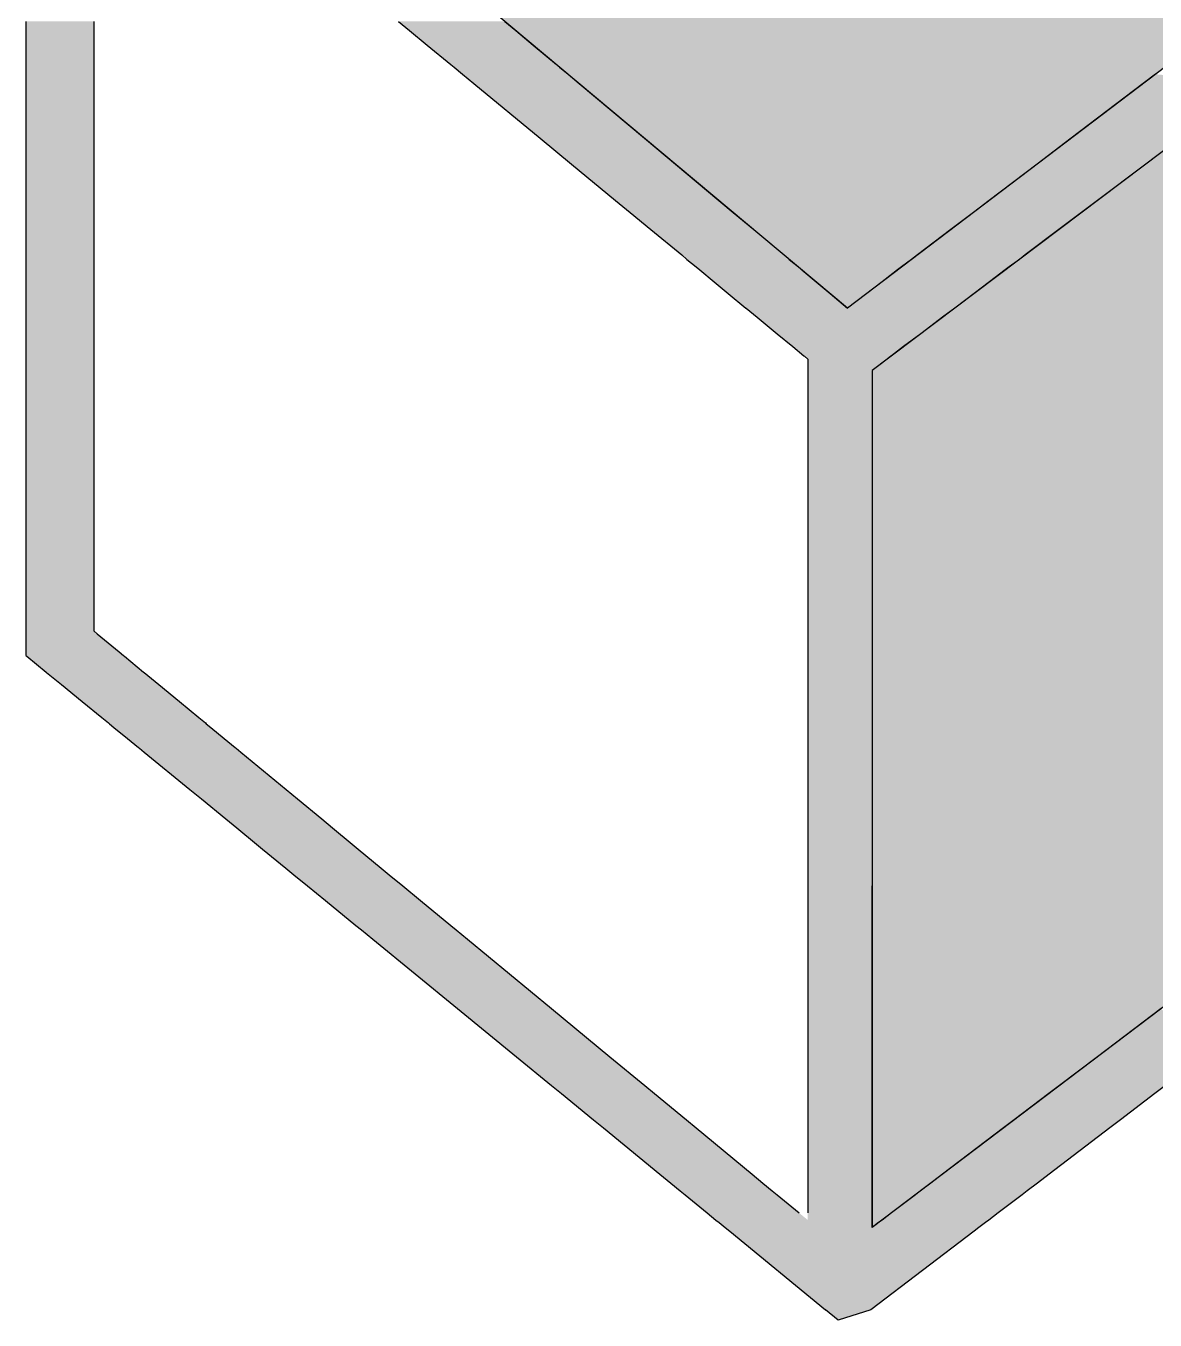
# Model space of a CAD drawing. Extents: x 57 to 405, y 53 to 275.
# Drawn here: x 98.29 to 104.16, y 158.03 to 164.75 of the extents above; entities that cross this region are included whole.
import ezdxf

# ---------------------------------------------------------------- set-up
doc = ezdxf.new("R2010")
doc.units = 0
doc.layers.get('0').update_dxf_attribs({"linetype": 'CONTINUOUS'})
doc.layers.add('印刷部分', color=160, linetype='CONTINUOUS')

# ---------------------------------------------------------------- blocks, each defined once
blk = doc.blocks.new('*U93')
at = {"color": 7, "linetype": 'CONTINUOUS'}
for p, q in [((105.0281, 164.7233), (102.6854, 162.958)), ((105.0281, 162.958), (105.0281, 164.7233)), ((102.6854, 162.958), (102.6854, 160.2815)), ((105.0281, 162.958), (105.0281, 160.2815)), ((105.0281, 160.2815), (102.6854, 158.5066)), ((102.6854, 158.5066), (102.6854, 160.2815))]:
    blk.add_line(p, q, dxfattribs=at)
for points in [[(105.0281, 164.7233), (102.6854, 162.958), (105.0281, 162.958)], [(102.6854, 162.958), (102.6854, 160.2815), (105.0281, 160.2815)]]:
    blk.add_solid(points, dxfattribs=at)
at = {"color": 7, "linetype": 'CONTINUOUS', "extrusion": (0, 0, -1)}
for points in [[(-102.6854, 162.958), (-105.0281, 162.958), (-105.0281, 160.2815)], [(-102.6854, 160.2815), (-105.0281, 160.2815), (-102.6854, 158.5066)]]:
    blk.add_solid(points, dxfattribs=at)
blk = doc.blocks.new('*U94')
at = {"color": 7, "linetype": 'CONTINUOUS'}
for p, q in [((99.5283, 167.0463), (98.7635, 166.4579)), ((101.1031, 166.4579), (99.5283, 167.0463)), ((98.7635, 166.4579), (100.45, 165.0461)), ((101.1031, 166.4579), (104.8813, 165.0461)), ((102.5579, 163.2815), (100.45, 165.0461)), ((104.8813, 165.0461), (102.5579, 163.2815))]:
    blk.add_line(p, q, dxfattribs=at)
for points in [[(99.5283, 167.0463), (98.7635, 166.4579), (101.1031, 166.4579)], [(98.7635, 166.4579), (100.45, 165.0461), (104.8813, 165.0461)]]:
    blk.add_solid(points, dxfattribs=at)
at = {"color": 7, "linetype": 'CONTINUOUS', "extrusion": (0, 0, -1)}
for points in [[(-98.7635, 166.4579), (-101.1031, 166.4579), (-104.8813, 165.0461)], [(-100.45, 165.0461), (-104.8813, 165.0461), (-102.5579, 163.2815)]]:
    blk.add_solid(points, dxfattribs=at)
blk = doc.blocks.new('*U26')
at = {"layer": '印刷部分', "color": 7, "linetype": 'CONTINUOUS'}
for p, q in [((-17.6956, 0.1651), (-17.6956, 0.118)), ((-17.3428, 0.1651), (-17.3428, 0.118)), ((-15.7611, 0.1651), (-15.704, 0.118)), ((-15.2091, 0.1651), (-15.1528, 0.118)), ((-17.6956, 0.118), (-17.6956, 0.0421)), ((-17.3428, 0.118), (-17.3428, 0.0421)), ((-15.704, 0.118), (-15.6121, 0.0421)), ((-15.1528, 0.118), (-15.0622, 0.0421)), ((-17.6956, 0.0421), (-17.6956, -0.0589)), ((-17.3428, 0.0421), (-17.3428, -0.0589)), ((-15.6121, 0.0421), (-15.4897, -0.0589)), ((-15.0622, 0.0421), (-14.9415, -0.0589)), ((-17.6956, -0.0589), (-17.6956, -0.0729)), ((-17.3428, -0.0589), (-17.3428, -0.0729)), ((-15.4897, -0.0589), (-15.4728, -0.0729)), ((-14.9415, -0.0589), (-14.9248, -0.0729)), ((-17.6956, -0.0729), (-17.6956, -0.1096)), ((-17.6956, -0.1096), (-17.6956, -0.1578)), ((-17.3428, -0.0729), (-17.3428, -0.1096)), ((-17.3428, -0.1096), (-17.3428, -0.1578)), ((-15.4728, -0.0729), (-15.4282, -0.1096)), ((-15.4282, -0.1096), (-15.3698, -0.1578)), ((-14.9248, -0.0729), (-14.881, -0.1096)), ((-14.881, -0.1096), (-14.8233, -0.1578)), ((-11.8319, -0.1096), (-11.8954, -0.1578)), ((-17.6956, -0.1578), (-17.6956, -0.4415)), ((-17.3428, -0.1578), (-17.3428, -0.4415)), ((-15.3698, -0.1578), (-15.0261, -0.4415)), ((-14.8233, -0.1578), (-14.4845, -0.4415)), ((-11.8954, -0.1578), (-12.2688, -0.4415)), ((-17.6956, -0.4415), (-17.6956, -0.576)), ((-17.3428, -0.4415), (-17.3428, -0.576)), ((-15.0261, -0.4415), (-14.8631, -0.576)), ((-14.4845, -0.4415), (-14.3238, -0.576)), ((-12.2688, -0.4415), (-12.446, -0.576)), ((-11.7029, -0.4415), (-11.8814, -0.576)), ((-17.6956, -0.576), (-17.6956, -0.7646)), ((-17.3428, -0.576), (-17.3428, -0.7646)), ((-14.8631, -0.576), (-14.6346, -0.7646)), ((-14.3238, -0.576), (-14.0985, -0.7646)), ((-12.446, -0.576), (-12.6943, -0.7646)), ((-11.8814, -0.576), (-12.1317, -0.7646)), ((-17.6956, -0.7646), (-17.6956, -0.7648)), ((-17.6956, -0.7648), (-17.6956, -0.8275)), ((-17.3428, -0.7646), (-17.3428, -0.7648)), ((-17.3428, -0.7648), (-17.3428, -0.8275)), ((-14.6346, -0.7646), (-14.6344, -0.7648)), ((-14.6344, -0.7648), (-14.5585, -0.8275)), ((-14.0985, -0.7646), (-14.0983, -0.7648)), ((-14.0983, -0.7648), (-14.0234, -0.8275)), ((-12.6946, -0.7648), (-12.7771, -0.8275)), ((-12.6943, -0.7646), (-12.6946, -0.7648)), ((-12.132, -0.7648), (-12.2151, -0.8275)), ((-12.1317, -0.7646), (-12.132, -0.7648)), ((-17.6956, -0.8275), (-17.6956, -0.9166)), ((-17.3428, -0.8275), (-17.3428, -0.9166)), ((-14.5585, -0.8275), (-14.4505, -0.9166)), ((-14.0234, -0.8275), (-13.917, -0.9166)), ((-12.7771, -0.8275), (-12.8944, -0.9166)), ((-12.2151, -0.8275), (-12.3334, -0.9166)), ((-17.6956, -0.9166), (-17.6956, -1.0481)), ((-17.3428, -0.9166), (-17.3428, -1.0481)), ((-14.4505, -0.9166), (-14.2912, -1.0481)), ((-13.917, -0.9166), (-13.7599, -1.0481)), ((-12.8944, -0.9166), (-13.0675, -1.0481)), ((-12.3334, -0.9166), (-12.5079, -1.0481)), ((-17.6956, -1.0481), (-17.6956, -1.0708)), ((-17.6956, -1.0708), (-17.6956, -1.1104)), ((-17.3428, -1.0481), (-17.3428, -1.0708)), ((-17.3428, -1.0708), (-17.3428, -1.1104)), ((-14.2912, -1.0481), (-14.2637, -1.0708)), ((-14.2637, -1.0708), (-14.2156, -1.1104)), ((-13.7599, -1.0481), (-13.7328, -1.0708)), ((-13.7328, -1.0708), (-13.6854, -1.1104)), ((-13.0974, -1.0708), (-13.1496, -1.1104)), ((-13.0675, -1.0481), (-13.0974, -1.0708)), ((-12.538, -1.0708), (-12.5906, -1.1104)), ((-12.5079, -1.0481), (-12.538, -1.0708)), ((-17.6956, -1.1104), (-17.6956, -1.126)), ((-17.6956, -1.126), (-17.6956, -1.1873)), ((-17.3428, -1.1104), (-17.3428, -1.126)), ((-17.3428, -1.126), (-17.3428, -1.1873)), ((-14.2156, -1.1104), (-14.1968, -1.126)), ((-14.1968, -1.126), (-14.1225, -1.1873)), ((-13.6854, -1.1104), (-13.6668, -1.126)), ((-13.6668, -1.126), (-13.5936, -1.1873)), ((-13.1701, -1.126), (-13.2508, -1.1873)), ((-13.1496, -1.1104), (-13.1701, -1.126)), ((-12.6113, -1.126), (-12.6926, -1.1873)), ((-12.5906, -1.1104), (-12.6113, -1.126)), ((-17.6956, -1.1873), (-17.6956, -1.248)), ((-17.3428, -1.1873), (-17.3428, -1.248)), ((-14.1225, -1.1873), (-14.049, -1.248)), ((-13.5936, -1.1873), (-13.5211, -1.248)), ((-13.2508, -1.1873), (-13.3307, -1.248)), ((-12.6926, -1.1873), (-12.7731, -1.248)), ((-17.6956, -1.248), (-17.6956, -1.3236)), ((-17.3428, -1.248), (-17.3428, -1.3236)), ((-14.049, -1.248), (-13.9573, -1.3236)), ((-13.5211, -1.248), (-13.4307, -1.3236)), ((-13.3307, -1.248), (-13.4303, -1.3236)), ((-12.7731, -1.248), (-12.8735, -1.3236)), ((-17.6956, -1.3236), (-17.6956, -1.3238)), ((-17.6956, -1.3238), (-17.6956, -1.3714)), ((-17.3428, -1.3236), (-17.3428, -1.3238)), ((-17.3428, -1.3238), (-17.3428, -1.3714)), ((-13.9573, -1.3236), (-13.9571, -1.3238)), ((-13.9571, -1.3238), (-13.8994, -1.3714)), ((-13.4307, -1.3236), (-13.4305, -1.3238)), ((-13.4303, -1.3236), (-13.4305, -1.3238)), ((-12.8738, -1.3238), (-12.937, -1.3714)), ((-12.8735, -1.3236), (-12.8738, -1.3238)), ((-17.6956, -1.3714), (-17.6956, -1.4569)), ((-17.3428, -1.3714), (-17.3428, -1.4569)), ((-13.8994, -1.3714), (-13.7958, -1.4569)), ((-12.937, -1.3714), (-13.0505, -1.4569)), ((-17.6956, -1.4569), (-17.6956, -1.5237)), ((-17.3428, -1.4569), (-17.3428, -1.5237)), ((-13.7958, -1.4569), (-13.7149, -1.5237)), ((-13.0505, -1.4569), (-13.1391, -1.5237)), ((-17.6956, -1.5237), (-17.6956, -1.5714)), ((-17.3428, -1.5237), (-17.3428, -1.5714)), ((-13.7149, -1.5237), (-13.6571, -1.5714)), ((-13.1391, -1.5237), (-13.2024, -1.5714)), ((-17.6956, -1.5714), (-17.6956, -1.5739)), ((-17.6956, -1.5739), (-17.6956, -1.5884)), ((-17.6956, -1.5884), (-17.6956, -1.6473)), ((-17.3428, -1.5714), (-17.3428, -1.5739)), ((-17.3428, -1.5739), (-17.3428, -1.5884)), ((-17.3428, -1.5884), (-17.3428, -1.6473)), ((-13.6571, -1.5714), (-13.6541, -1.5739)), ((-13.6541, -1.5739), (-13.6365, -1.5884)), ((-13.6365, -1.5884), (-13.6365, -1.6473)), ((-13.2249, -1.5884), (-13.3031, -1.6473)), ((-13.2057, -1.5739), (-13.2249, -1.5884)), ((-13.2024, -1.5714), (-13.2057, -1.5739)), ((-17.6956, -1.6473), (-17.6956, -1.7235)), ((-17.3428, -1.6473), (-17.3428, -1.7235)), ((-13.6365, -1.6473), (-13.6365, -1.7235)), ((-13.3031, -1.6473), (-13.3031, -1.7235)), ((-17.6956, -1.7235), (-17.6956, -1.7648)), ((-17.3428, -1.7235), (-17.3428, -1.7648)), ((-13.6365, -1.7235), (-13.6365, -1.7648)), ((-13.3031, -1.7235), (-13.3031, -1.7648)), ((-17.6956, -1.7648), (-17.6956, -1.7805)), ((-17.6956, -1.7805), (-17.6956, -1.8177)), ((-17.3428, -1.7648), (-17.3428, -1.7805)), ((-17.3428, -1.7805), (-17.3428, -1.8177)), ((-13.6365, -1.7648), (-13.6365, -1.7805)), ((-13.6365, -1.7805), (-13.6365, -1.8177)), ((-13.3031, -1.7648), (-13.3031, -1.7805)), ((-13.3031, -1.7805), (-13.3031, -1.8177)), ((-17.6956, -1.8177), (-17.6956, -1.8385)), ((-17.6956, -1.8385), (-17.6956, -1.8418)), ((-17.6956, -1.8418), (-17.6956, -1.8554)), ((-17.6956, -1.8554), (-17.6956, -2.0066)), ((-17.3428, -1.8177), (-17.3428, -1.8385)), ((-17.3428, -1.8385), (-17.3428, -1.8418)), ((-17.3428, -1.8418), (-17.3428, -1.8554)), ((-17.3428, -1.8554), (-17.3428, -2.0066)), ((-13.6365, -1.8177), (-13.6365, -1.8385)), ((-13.6365, -1.8385), (-13.6365, -1.8418)), ((-13.6365, -1.8418), (-13.6365, -1.8554)), ((-13.6365, -1.8554), (-13.6365, -2.0066)), ((-13.3031, -1.8177), (-13.3031, -1.8385)), ((-13.3031, -1.8385), (-13.3031, -1.8418)), ((-13.3031, -1.8418), (-13.3031, -1.8554)), ((-13.3031, -1.8554), (-13.3031, -2.0066)), ((-17.6956, -2.0066), (-17.6956, -2.0451)), ((-17.3428, -2.0066), (-17.3428, -2.0451)), ((-13.6365, -2.0066), (-13.6365, -2.0451)), ((-13.3031, -2.0066), (-13.3031, -2.0451)), ((-17.6956, -2.0451), (-17.6956, -2.1029)), ((-17.3428, -2.0451), (-17.3428, -2.1029)), ((-13.6365, -2.0451), (-13.6365, -2.1029)), ((-13.3031, -2.0451), (-13.3031, -2.1029)), ((-17.6956, -2.1029), (-17.6956, -2.287)), ((-17.3428, -2.1029), (-17.3428, -2.287)), ((-13.6365, -2.1029), (-13.6365, -2.287)), ((-13.3031, -2.1029), (-13.3031, -2.287)), ((-17.6956, -2.287), (-17.6956, -2.2924)), ((-17.6956, -2.2924), (-17.6956, -2.3016)), ((-17.6956, -2.3016), (-17.6956, -2.3428)), ((-17.6956, -2.3428), (-17.6956, -2.4235)), ((-17.3428, -2.287), (-17.3428, -2.2924)), ((-17.3428, -2.2924), (-17.3428, -2.3016)), ((-17.3428, -2.3016), (-17.3428, -2.3428)), ((-17.3428, -2.3428), (-17.3428, -2.4235)), ((-13.6365, -2.287), (-13.6365, -2.2924)), ((-13.6365, -2.2924), (-13.6365, -2.3016)), ((-13.6365, -2.3016), (-13.6365, -2.3428)), ((-13.6365, -2.3428), (-13.6365, -2.4235)), ((-13.3031, -2.287), (-13.3031, -2.2924)), ((-13.3031, -2.2924), (-13.3031, -2.3016)), ((-13.3031, -2.3016), (-13.3031, -2.3428)), ((-13.3031, -2.3428), (-13.3031, -2.4235)), ((-17.6956, -2.4235), (-17.6956, -2.529)), ((-17.3428, -2.4235), (-17.3428, -2.529)), ((-13.6365, -2.4235), (-13.6365, -2.529)), ((-13.3031, -2.4235), (-13.3031, -2.529)), ((-17.6956, -2.529), (-17.6956, -2.6596)), ((-17.3428, -2.529), (-17.3428, -2.6596)), ((-13.6365, -2.529), (-13.6365, -2.6596)), ((-13.3031, -2.529), (-13.3031, -2.6596)), ((-17.6956, -2.6596), (-17.6956, -2.6619)), ((-17.6956, -2.6619), (-17.6956, -2.7319)), ((-17.3428, -2.6596), (-17.3428, -2.6619)), ((-17.3428, -2.6619), (-17.3428, -2.7319)), ((-13.6365, -2.6596), (-13.6365, -2.6619)), ((-13.6365, -2.6619), (-13.6365, -2.7319)), ((-13.3031, -2.6596), (-13.3031, -2.6619)), ((-13.3031, -2.6619), (-13.3031, -2.7319)), ((-17.6956, -2.7319), (-17.6956, -2.8081)), ((-17.3428, -2.7319), (-17.3428, -2.8081)), ((-13.6365, -2.7319), (-13.6365, -2.8081)), ((-13.3031, -2.7319), (-13.3031, -2.8081)), ((-17.6956, -2.8081), (-17.6956, -2.8604)), ((-17.3428, -2.8081), (-17.3428, -2.8604)), ((-13.6365, -2.8081), (-13.6365, -2.8604)), ((-13.3031, -2.8081), (-13.3031, -2.8604)), ((-17.6956, -2.8604), (-17.6956, -3.0002)), ((-17.3428, -2.8604), (-17.3428, -3.0002)), ((-13.6365, -2.8604), (-13.6365, -3.0002)), ((-13.3031, -2.8604), (-13.3031, -3.0002)), ((-17.6956, -3.0002), (-17.6956, -3.002)), ((-17.6956, -3.002), (-17.6956, -3.0148)), ((-17.6956, -3.0148), (-17.6956, -3.1083)), ((-17.3428, -3.0002), (-17.3405, -3.002)), ((-17.3405, -3.002), (-17.325, -3.0148)), ((-17.325, -3.0148), (-17.2117, -3.1083)), ((-13.6365, -3.0002), (-13.6365, -3.002)), ((-13.6365, -3.002), (-13.6365, -3.0148)), ((-13.6365, -3.0148), (-13.6365, -3.1083)), ((-13.3031, -3.0002), (-13.3031, -3.002)), ((-13.3031, -3.002), (-13.3031, -3.0148)), ((-13.3031, -3.0148), (-13.3031, -3.1083)), ((-17.6956, -3.1083), (-17.6956, -3.1273)), ((-17.6956, -3.1273), (-17.6903, -3.1316)), ((-17.6903, -3.1316), (-17.5901, -3.2136)), ((-17.2117, -3.1083), (-17.1888, -3.1273)), ((-17.1888, -3.1273), (-17.1835, -3.1316)), ((-17.1835, -3.1316), (-17.0842, -3.2136)), ((-13.6365, -3.1083), (-13.6365, -3.1273)), ((-13.6365, -3.1273), (-13.6365, -3.1316)), ((-13.6365, -3.1316), (-13.6365, -3.2136)), ((-13.3031, -3.1083), (-13.3031, -3.1273)), ((-13.3031, -3.1273), (-13.3031, -3.1316)), ((-13.3031, -3.1316), (-13.3031, -3.2136)), ((-17.5901, -3.2136), (-17.5878, -3.2155)), ((-17.5878, -3.2155), (-17.5107, -3.2786)), ((-17.0842, -3.2136), (-17.0819, -3.2155)), ((-17.0819, -3.2155), (-17.0054, -3.2786)), ((-13.6365, -3.2136), (-13.6365, -3.2155)), ((-13.6365, -3.2155), (-13.6365, -3.2786)), ((-13.3031, -3.2136), (-13.3031, -3.2155)), ((-13.3031, -3.2155), (-13.3031, -3.2786)), ((-17.5107, -3.2786), (-17.4029, -3.3669)), ((-17.0054, -3.2786), (-16.8985, -3.3669)), ((-13.6365, -3.2786), (-13.6365, -3.3669)), ((-13.3031, -3.2786), (-13.3031, -3.3669)), ((-17.4029, -3.3669), (-17.302, -3.4494)), ((-16.8985, -3.3669), (-16.7985, -3.4494)), ((-13.6365, -3.3669), (-13.6365, -3.4494)), ((-13.3031, -3.3669), (-13.3031, -3.4494)), ((-17.302, -3.4494), (-17.2669, -3.4782)), ((-17.2669, -3.4782), (-17.2624, -3.4819)), ((-17.2624, -3.4819), (-17.239, -3.501)), ((-16.7985, -3.4494), (-16.7637, -3.4782)), ((-16.7637, -3.4782), (-16.7592, -3.4819)), ((-16.7592, -3.4819), (-16.7361, -3.501)), ((-13.6365, -3.4494), (-13.6365, -3.4782)), ((-13.6365, -3.4782), (-13.6365, -3.4819)), ((-13.6365, -3.4819), (-13.6365, -3.501)), ((-13.3031, -3.4494), (-13.3031, -3.4782)), ((-13.3031, -3.4782), (-13.3031, -3.4819)), ((-13.3031, -3.4819), (-13.3031, -3.501)), ((-17.239, -3.501), (-17.1682, -3.559)), ((-17.1682, -3.559), (-17.1105, -3.6061)), ((-16.7361, -3.501), (-16.6658, -3.559)), ((-16.6658, -3.559), (-16.6087, -3.6061)), ((-13.6365, -3.501), (-13.6365, -3.559)), ((-13.6365, -3.559), (-13.6365, -3.6061)), ((-13.3031, -3.501), (-13.3031, -3.559)), ((-13.3031, -3.559), (-13.3031, -3.6061)), ((-17.1105, -3.6061), (-17.1065, -3.6094)), ((-17.1065, -3.6094), (-17.0817, -3.6297)), ((-16.6087, -3.6061), (-16.6047, -3.6094)), ((-16.6047, -3.6094), (-16.5801, -3.6297)), ((-13.6365, -3.6061), (-13.6365, -3.6094)), ((-13.6365, -3.6094), (-13.6365, -3.6297)), ((-13.3031, -3.6061), (-13.3031, -3.6094)), ((-13.3031, -3.6094), (-13.3031, -3.6297)), ((-17.0817, -3.6297), (-16.8445, -3.8239)), ((-16.5801, -3.6297), (-16.3449, -3.8239)), ((-13.6365, -3.6297), (-13.6365, -3.8239)), ((-13.3031, -3.6297), (-13.3031, -3.8239)), ((-16.8445, -3.8239), (-16.7845, -3.873)), ((-16.3449, -3.8239), (-16.2854, -3.873)), ((-13.6365, -3.8239), (-13.6365, -3.873)), ((-13.3031, -3.8239), (-13.3031, -3.873)), ((-16.7845, -3.873), (-16.6577, -3.9768)), ((-16.2854, -3.873), (-16.1596, -3.9768)), ((-13.6365, -3.873), (-13.6365, -3.9768)), ((-13.3031, -3.873), (-13.3031, -3.9768)), ((-16.6577, -3.9768), (-16.6013, -4.023)), ((-16.6013, -4.023), (-16.4978, -4.1076)), ((-16.1596, -3.9768), (-16.1037, -4.023)), ((-16.1037, -4.023), (-16.0011, -4.1076)), ((-13.6365, -3.9768), (-13.6365, -4.023)), ((-13.6365, -4.023), (-13.6365, -4.1076)), ((-13.3031, -3.9768), (-13.3031, -4.023)), ((-13.3031, -4.023), (-13.3031, -4.1076)), ((-16.4978, -4.1076), (-16.4669, -4.1329)), ((-16.4669, -4.1329), (-16.3461, -4.2318)), ((-16.0011, -4.1076), (-15.9705, -4.1329)), ((-15.9705, -4.1329), (-15.8506, -4.2318)), ((-13.6365, -4.1076), (-13.6365, -4.1329)), ((-13.6365, -4.1329), (-13.6365, -4.2318)), ((-13.3031, -4.1076), (-13.3031, -4.1329)), ((-13.3031, -4.1329), (-13.3031, -4.2318)), ((-16.3461, -4.2318), (-16.3043, -4.266)), ((-15.8506, -4.2318), (-15.8092, -4.266)), ((-13.6365, -4.2318), (-13.6365, -4.266)), ((-13.3031, -4.2318), (-13.3031, -4.266)), ((-16.3043, -4.266), (-16.2338, -4.3238)), ((-15.8092, -4.266), (-15.7393, -4.3238)), ((-13.6365, -4.266), (-13.6365, -4.3238)), ((-13.3031, -4.266), (-13.3031, -4.3238)), ((-16.2338, -4.3238), (-16.1406, -4.4)), ((-15.7393, -4.3238), (-15.6469, -4.4)), ((-13.6365, -4.3238), (-13.6365, -4.4)), ((-13.3031, -4.3238), (-13.3031, -4.4)), ((-16.1406, -4.4), (-15.9821, -4.5298)), ((-15.6469, -4.4), (-15.4897, -4.5298)), ((-13.6365, -4.4), (-13.6365, -4.5298)), ((-13.3031, -4.4), (-13.3031, -4.5298)), ((-15.9821, -4.5298), (-15.9534, -4.5532)), ((-15.9534, -4.5532), (-15.8949, -4.6011)), ((-15.4897, -4.5298), (-15.4612, -4.5532)), ((-15.4612, -4.5532), (-15.4033, -4.6011)), ((-13.6365, -4.5298), (-13.6365, -4.5532)), ((-13.6365, -4.5532), (-13.6365, -4.6011)), ((-13.3031, -4.5298), (-13.3031, -4.5532)), ((-13.3031, -4.5532), (-13.3031, -4.6011)), ((-15.8949, -4.6011), (-15.4553, -4.961)), ((-15.4033, -4.6011), (-14.9673, -4.961)), ((-13.6365, -4.6011), (-13.6365, -4.961)), ((-13.3031, -4.6011), (-13.3031, -4.961)), ((-15.4553, -4.961), (-15.1495, -5.2112)), ((-14.9673, -4.961), (-14.6641, -5.2112)), ((-13.6365, -4.961), (-13.6365, -5.2112)), ((-13.3031, -4.961), (-13.3031, -5.2112)), ((-11.8014, -4.961), (-12.1317, -5.2112)), ((-15.1495, -5.2112), (-14.9668, -5.3608)), ((-14.6641, -5.2112), (-14.4829, -5.3608)), ((-13.6365, -5.2112), (-13.6365, -5.3608)), ((-13.3031, -5.2112), (-13.3031, -5.3608)), ((-12.1317, -5.2112), (-12.3292, -5.3608)), ((-14.9668, -5.3608), (-14.915, -5.4031)), ((-14.4829, -5.3608), (-14.4316, -5.4031)), ((-13.6365, -5.3608), (-13.6365, -5.4031)), ((-13.3031, -5.3608), (-13.3031, -5.4031)), ((-12.3292, -5.3608), (-12.385, -5.4031)), ((-11.7794, -5.3608), (-11.835, -5.4031)), ((-14.915, -5.4031), (-14.7486, -5.5394)), ((-14.4316, -5.4031), (-14.2666, -5.5394)), ((-13.6365, -5.4031), (-13.6365, -5.5394)), ((-13.3031, -5.4031), (-13.3031, -5.5394)), ((-12.385, -5.4031), (-12.5648, -5.5394)), ((-11.835, -5.4031), (-12.0139, -5.5394)), ((-14.7486, -5.5394), (-14.6972, -5.5814)), ((-14.2666, -5.5394), (-14.2156, -5.5814)), ((-13.6365, -5.5394), (-13.6365, -5.5814)), ((-13.3031, -5.5394), (-13.3031, -5.5814)), ((-12.5648, -5.5394), (-12.6203, -5.5814)), ((-12.0139, -5.5394), (-12.0691, -5.5814)), ((-14.6972, -5.5814), (-14.4041, -5.8214)), ((-14.2156, -5.5814), (-13.925, -5.8214)), ((-13.6365, -5.5814), (-13.6365, -5.8214)), ((-13.3031, -5.5814), (-13.3031, -5.8214)), ((-12.6203, -5.5814), (-12.937, -5.8214)), ((-12.0691, -5.5814), (-12.3842, -5.8214)), ((-14.4041, -5.8214), (-14.348, -5.8673)), ((-13.925, -5.8214), (-13.8693, -5.8673)), ((-13.6365, -5.8214), (-13.6365, -5.8673)), ((-13.3031, -5.8214), (-13.3031, -5.8673)), ((-12.937, -5.8214), (-12.9977, -5.8673)), ((-12.3842, -5.8214), (-12.4445, -5.8673)), ((-14.348, -5.8673), (-14.2989, -5.9074)), ((-14.2989, -5.9074), (-14.2738, -5.928)), ((-13.8693, -5.8673), (-13.8207, -5.9074)), ((-13.8207, -5.9074), (-13.7958, -5.928)), ((-13.6365, -5.8673), (-13.6365, -5.9074)), ((-13.6365, -5.9074), (-13.6365, -5.928)), ((-13.3031, -5.8673), (-13.3031, -5.9074)), ((-13.3031, -5.9074), (-13.3031, -5.928)), ((-13.0506, -5.9074), (-13.0777, -5.928)), ((-12.9977, -5.8673), (-13.0506, -5.9074)), ((-12.4972, -5.9074), (-12.5242, -5.928)), ((-12.4445, -5.8673), (-12.4972, -5.9074)), ((-14.2738, -5.928), (-14.1584, -6.0224)), ((-13.7958, -5.928), (-13.6814, -6.0224)), ((-13.6365, -5.928), (-13.6365, -6.0224)), ((-13.3031, -5.928), (-13.3031, -6.0224)), ((-13.0777, -5.928), (-13.2024, -6.0224)), ((-12.5242, -5.928), (-12.6482, -6.0224)), ((-14.1584, -6.0224), (-14.1132, -6.0594)), ((-13.3031, -6.0224), (-13.3031, -6.0594)), ((-13.2024, -6.0224), (-13.2512, -6.0594)), ((-12.6482, -6.0224), (-12.6968, -6.0594)), ((-14.1132, -6.0594), (-14.0969, -6.0727)), ((-14.0969, -6.0727), (-14.0653, -6.0987)), ((-14.0653, -6.0987), (-14.0419, -6.1178)), ((-13.3031, -6.0594), (-13.3031, -6.0727)), ((-13.3031, -6.0727), (-13.3031, -6.0987)), ((-13.2688, -6.0727), (-13.3031, -6.0987)), ((-13.2512, -6.0594), (-13.2688, -6.0727)), ((-12.7483, -6.0987), (-12.7734, -6.1178)), ((-12.7143, -6.0727), (-12.7483, -6.0987)), ((-12.6968, -6.0594), (-12.7143, -6.0727)), ((-14.0419, -6.1178), (-13.5438, -6.5255)), ((-12.7734, -6.1178), (-13.3088, -6.5255)), ((-13.4784, -6.579), (-13.5438, -6.5255)), ((-13.3088, -6.5255), (-13.4784, -6.579))]:
    blk.add_line(p, q, dxfattribs=at)
for points in [[(-17.6956, 0.1651), (-17.6956, 0.118), (-17.3428, 0.118)], [(-15.7611, 0.1651), (-15.704, 0.118), (-15.1528, 0.118)], [(-17.6956, 0.118), (-17.6956, 0.0421), (-17.3428, 0.0421)], [(-15.704, 0.118), (-15.6121, 0.0421), (-15.0622, 0.0421)], [(-17.6956, 0.0421), (-17.6956, -0.0589), (-17.3428, -0.0589)], [(-15.6121, 0.0421), (-15.4897, -0.0589), (-14.9415, -0.0589)], [(-17.6956, -0.0589), (-17.6956, -0.0729), (-17.3428, -0.0729)], [(-15.4897, -0.0589), (-15.4728, -0.0729), (-14.9248, -0.0729)], [(-17.6956, -0.0729), (-17.6956, -0.1096), (-17.3428, -0.1096)], [(-17.6956, -0.1096), (-17.6956, -0.1578), (-17.3428, -0.1578)], [(-15.4728, -0.0729), (-15.4282, -0.1096), (-14.881, -0.1096)], [(-15.4282, -0.1096), (-15.3698, -0.1578), (-14.8233, -0.1578)], [(-11.8319, -0.1096), (-11.8954, -0.1578), (-11.3264, -0.1578)], [(-17.6956, -0.1578), (-17.6956, -0.4415), (-17.3428, -0.4415)], [(-15.3698, -0.1578), (-15.0261, -0.4415), (-14.4845, -0.4415)], [(-11.8954, -0.1578), (-12.2688, -0.4415), (-11.7029, -0.4415)], [(-17.6956, -0.4415), (-17.6956, -0.576), (-17.3428, -0.576)], [(-15.0261, -0.4415), (-14.8631, -0.576), (-14.3238, -0.576)], [(-12.2688, -0.4415), (-12.446, -0.576), (-11.8814, -0.576)], [(-17.6956, -0.576), (-17.6956, -0.7646), (-17.3428, -0.7646)], [(-14.8631, -0.576), (-14.6346, -0.7646), (-14.0985, -0.7646)], [(-12.446, -0.576), (-12.6943, -0.7646), (-12.1317, -0.7646)], [(-17.6956, -0.7646), (-17.6956, -0.7648), (-17.3428, -0.7648)], [(-17.6956, -0.7648), (-17.6956, -0.8275), (-17.3428, -0.8275)], [(-14.6346, -0.7646), (-14.6344, -0.7648), (-14.0983, -0.7648)], [(-14.6344, -0.7648), (-14.5585, -0.8275), (-14.0234, -0.8275)], [(-12.6946, -0.7648), (-12.7771, -0.8275), (-12.2151, -0.8275)], [(-12.6943, -0.7646), (-12.6946, -0.7648), (-12.132, -0.7648)], [(-17.6956, -0.8275), (-17.6956, -0.9166), (-17.3428, -0.9166)], [(-14.5585, -0.8275), (-14.4505, -0.9166), (-13.917, -0.9166)], [(-12.7771, -0.8275), (-12.8944, -0.9166), (-12.3334, -0.9166)], [(-17.6956, -0.9166), (-17.6956, -1.0481), (-17.3428, -1.0481)], [(-14.4505, -0.9166), (-14.2912, -1.0481), (-13.7599, -1.0481)], [(-12.8944, -0.9166), (-13.0675, -1.0481), (-12.5079, -1.0481)], [(-17.6956, -1.0481), (-17.6956, -1.0708), (-17.3428, -1.0708)], [(-17.6956, -1.0708), (-17.6956, -1.1104), (-17.3428, -1.1104)], [(-14.2912, -1.0481), (-14.2637, -1.0708), (-13.7328, -1.0708)], [(-14.2637, -1.0708), (-14.2156, -1.1104), (-13.6854, -1.1104)], [(-13.0974, -1.0708), (-13.1496, -1.1104), (-12.5906, -1.1104)], [(-13.0675, -1.0481), (-13.0974, -1.0708), (-12.538, -1.0708)], [(-17.6956, -1.1104), (-17.6956, -1.126), (-17.3428, -1.126)], [(-17.6956, -1.126), (-17.6956, -1.1873), (-17.3428, -1.1873)], [(-14.2156, -1.1104), (-14.1968, -1.126), (-13.6668, -1.126)], [(-14.1968, -1.126), (-14.1225, -1.1873), (-13.5936, -1.1873)], [(-13.1701, -1.126), (-13.2508, -1.1873), (-12.6926, -1.1873)], [(-13.1496, -1.1104), (-13.1701, -1.126), (-12.6113, -1.126)], [(-17.6956, -1.1873), (-17.6956, -1.248), (-17.3428, -1.248)], [(-14.1225, -1.1873), (-14.049, -1.248), (-13.5211, -1.248)], [(-13.2508, -1.1873), (-13.3307, -1.248), (-12.7731, -1.248)], [(-17.6956, -1.248), (-17.6956, -1.3236), (-17.3428, -1.3236)], [(-14.049, -1.248), (-13.9573, -1.3236), (-13.4307, -1.3236)], [(-13.3307, -1.248), (-13.4303, -1.3236), (-12.8735, -1.3236)], [(-17.6956, -1.3236), (-17.6956, -1.3238), (-17.3428, -1.3238)], [(-17.6956, -1.3238), (-17.6956, -1.3714), (-17.3428, -1.3714)], [(-13.9573, -1.3236), (-13.9571, -1.3238), (-13.4305, -1.3238)], [(-13.9571, -1.3238), (-13.8994, -1.3714), (-12.937, -1.3714)], [(-13.4303, -1.3236), (-13.4305, -1.3238), (-12.8738, -1.3238)], [(-17.6956, -1.3714), (-17.6956, -1.4569), (-17.3428, -1.4569)], [(-13.8994, -1.3714), (-13.7958, -1.4569), (-13.0505, -1.4569)], [(-17.6956, -1.4569), (-17.6956, -1.5237), (-17.3428, -1.5237)], [(-13.7958, -1.4569), (-13.7149, -1.5237), (-13.1391, -1.5237)], [(-17.6956, -1.5237), (-17.6956, -1.5714), (-17.3428, -1.5714)], [(-13.7149, -1.5237), (-13.6571, -1.5714), (-13.2024, -1.5714)], [(-17.6956, -1.5714), (-17.6956, -1.5739), (-17.3428, -1.5739)], [(-17.6956, -1.5739), (-17.6956, -1.5884), (-17.3428, -1.5884)], [(-17.6956, -1.5884), (-17.6956, -1.6473), (-17.3428, -1.6473)], [(-13.6571, -1.5714), (-13.6541, -1.5739), (-13.2057, -1.5739)], [(-13.6541, -1.5739), (-13.6365, -1.5884), (-13.2249, -1.5884)], [(-13.6365, -1.5884), (-13.6365, -1.6473), (-13.3031, -1.6473)], [(-17.6956, -1.6473), (-17.6956, -1.7235), (-17.3428, -1.7235)], [(-13.6365, -1.6473), (-13.6365, -1.7235), (-13.3031, -1.7235)], [(-17.6956, -1.7235), (-17.6956, -1.7648), (-17.3428, -1.7648)], [(-13.6365, -1.7235), (-13.6365, -1.7648), (-13.3031, -1.7648)], [(-17.6956, -1.7648), (-17.6956, -1.7805), (-17.3428, -1.7805)], [(-17.6956, -1.7805), (-17.6956, -1.8177), (-17.3428, -1.8177)], [(-13.6365, -1.7648), (-13.6365, -1.7805), (-13.3031, -1.7805)], [(-13.6365, -1.7805), (-13.6365, -1.8177), (-13.3031, -1.8177)], [(-17.6956, -1.8177), (-17.6956, -1.8385), (-17.3428, -1.8385)], [(-17.6956, -1.8385), (-17.6956, -1.8418), (-17.3428, -1.8418)], [(-17.6956, -1.8418), (-17.6956, -1.8554), (-17.3428, -1.8554)], [(-17.6956, -1.8554), (-17.6956, -2.0066), (-17.3428, -2.0066)], [(-13.6365, -1.8177), (-13.6365, -1.8385), (-13.3031, -1.8385)], [(-13.6365, -1.8385), (-13.6365, -1.8418), (-13.3031, -1.8418)], [(-13.6365, -1.8418), (-13.6365, -1.8554), (-13.3031, -1.8554)], [(-13.6365, -1.8554), (-13.6365, -2.0066), (-13.3031, -2.0066)], [(-17.6956, -2.0066), (-17.6956, -2.0451), (-17.3428, -2.0451)], [(-13.6365, -2.0066), (-13.6365, -2.0451), (-13.3031, -2.0451)], [(-17.6956, -2.0451), (-17.6956, -2.1029), (-17.3428, -2.1029)], [(-13.6365, -2.0451), (-13.6365, -2.1029), (-13.3031, -2.1029)], [(-17.6956, -2.1029), (-17.6956, -2.287), (-17.3428, -2.287)], [(-13.6365, -2.1029), (-13.6365, -2.287), (-13.3031, -2.287)], [(-17.6956, -2.287), (-17.6956, -2.2924), (-17.3428, -2.2924)], [(-17.6956, -2.2924), (-17.6956, -2.3016), (-17.3428, -2.3016)], [(-17.6956, -2.3016), (-17.6956, -2.3428), (-17.3428, -2.3428)], [(-17.6956, -2.3428), (-17.6956, -2.4235), (-17.3428, -2.4235)], [(-13.6365, -2.287), (-13.6365, -2.2924), (-13.3031, -2.2924)], [(-13.6365, -2.2924), (-13.6365, -2.3016), (-13.3031, -2.3016)], [(-13.6365, -2.3016), (-13.6365, -2.3428), (-13.3031, -2.3428)], [(-13.6365, -2.3428), (-13.6365, -2.4235), (-13.3031, -2.4235)], [(-17.6956, -2.4235), (-17.6956, -2.529), (-17.3428, -2.529)], [(-13.6365, -2.4235), (-13.6365, -2.529), (-13.3031, -2.529)], [(-17.6956, -2.529), (-17.6956, -2.6596), (-17.3428, -2.6596)], [(-13.6365, -2.529), (-13.6365, -2.6596), (-13.3031, -2.6596)], [(-17.6956, -2.6596), (-17.6956, -2.6619), (-17.3428, -2.6619)], [(-17.6956, -2.6619), (-17.6956, -2.7319), (-17.3428, -2.7319)], [(-13.6365, -2.6596), (-13.6365, -2.6619), (-13.3031, -2.6619)], [(-13.6365, -2.6619), (-13.6365, -2.7319), (-13.3031, -2.7319)], [(-17.6956, -2.7319), (-17.6956, -2.8081), (-17.3428, -2.8081)], [(-13.6365, -2.7319), (-13.6365, -2.8081), (-13.3031, -2.8081)], [(-17.6956, -2.8081), (-17.6956, -2.8604), (-17.3428, -2.8604)], [(-13.6365, -2.8081), (-13.6365, -2.8604), (-13.3031, -2.8604)], [(-17.6956, -2.8604), (-17.6956, -3.0002), (-17.3428, -3.0002)], [(-13.6365, -2.8604), (-13.6365, -3.0002), (-13.3031, -3.0002)], [(-17.6956, -3.0002), (-17.6956, -3.002), (-17.3405, -3.002)], [(-17.6956, -3.002), (-17.6956, -3.0148), (-17.325, -3.0148)], [(-17.6956, -3.0148), (-17.6956, -3.1083), (-17.2117, -3.1083)], [(-13.6365, -3.0002), (-13.6365, -3.002), (-13.3031, -3.002)], [(-13.6365, -3.002), (-13.6365, -3.0148), (-13.3031, -3.0148)], [(-13.6365, -3.0148), (-13.6365, -3.1083), (-13.3031, -3.1083)], [(-17.6956, -3.1083), (-17.6956, -3.1273), (-17.1888, -3.1273)], [(-17.6956, -3.1273), (-17.6903, -3.1316), (-17.1835, -3.1316)], [(-17.6903, -3.1316), (-17.5901, -3.2136), (-17.0842, -3.2136)], [(-13.6365, -3.1083), (-13.6365, -3.1273), (-13.3031, -3.1273)], [(-13.6365, -3.1273), (-13.6365, -3.1316), (-13.3031, -3.1316)], [(-13.6365, -3.1316), (-13.6365, -3.2136), (-13.3031, -3.2136)], [(-17.5901, -3.2136), (-17.5878, -3.2155), (-17.0819, -3.2155)], [(-17.5878, -3.2155), (-17.5107, -3.2786), (-17.0054, -3.2786)], [(-13.6365, -3.2136), (-13.6365, -3.2155), (-13.3031, -3.2155)], [(-13.6365, -3.2155), (-13.6365, -3.2786), (-13.3031, -3.2786)], [(-17.5107, -3.2786), (-17.4029, -3.3669), (-16.8985, -3.3669)], [(-13.6365, -3.2786), (-13.6365, -3.3669), (-13.3031, -3.3669)], [(-17.4029, -3.3669), (-17.302, -3.4494), (-16.7985, -3.4494)], [(-13.6365, -3.3669), (-13.6365, -3.4494), (-13.3031, -3.4494)], [(-17.302, -3.4494), (-17.2669, -3.4782), (-16.7637, -3.4782)], [(-17.2669, -3.4782), (-17.2624, -3.4819), (-16.7592, -3.4819)], [(-17.2624, -3.4819), (-17.239, -3.501), (-16.7361, -3.501)], [(-13.6365, -3.4494), (-13.6365, -3.4782), (-13.3031, -3.4782)], [(-13.6365, -3.4782), (-13.6365, -3.4819), (-13.3031, -3.4819)], [(-13.6365, -3.4819), (-13.6365, -3.501), (-13.3031, -3.501)], [(-17.239, -3.501), (-17.1682, -3.559), (-16.6658, -3.559)], [(-17.1682, -3.559), (-17.1105, -3.6061), (-16.6087, -3.6061)], [(-13.6365, -3.501), (-13.6365, -3.559), (-13.3031, -3.559)], [(-13.6365, -3.559), (-13.6365, -3.6061), (-13.3031, -3.6061)], [(-17.1105, -3.6061), (-17.1065, -3.6094), (-16.6047, -3.6094)], [(-17.1065, -3.6094), (-17.0817, -3.6297), (-16.5801, -3.6297)], [(-13.6365, -3.6061), (-13.6365, -3.6094), (-13.3031, -3.6094)], [(-13.6365, -3.6094), (-13.6365, -3.6297), (-13.3031, -3.6297)], [(-17.0817, -3.6297), (-16.8445, -3.8239), (-16.3449, -3.8239)], [(-13.6365, -3.6297), (-13.6365, -3.8239), (-13.3031, -3.8239)], [(-16.8445, -3.8239), (-16.7845, -3.873), (-16.2854, -3.873)], [(-13.6365, -3.8239), (-13.6365, -3.873), (-13.3031, -3.873)], [(-16.7845, -3.873), (-16.6577, -3.9768), (-16.1596, -3.9768)], [(-13.6365, -3.873), (-13.6365, -3.9768), (-13.3031, -3.9768)], [(-16.6577, -3.9768), (-16.6013, -4.023), (-16.1037, -4.023)], [(-16.6013, -4.023), (-16.4978, -4.1076), (-16.0011, -4.1076)], [(-13.6365, -3.9768), (-13.6365, -4.023), (-13.3031, -4.023)], [(-13.6365, -4.023), (-13.6365, -4.1076), (-13.3031, -4.1076)], [(-16.4978, -4.1076), (-16.4669, -4.1329), (-15.9705, -4.1329)], [(-16.4669, -4.1329), (-16.3461, -4.2318), (-15.8506, -4.2318)], [(-13.6365, -4.1076), (-13.6365, -4.1329), (-13.3031, -4.1329)], [(-13.6365, -4.1329), (-13.6365, -4.2318), (-13.3031, -4.2318)], [(-16.3461, -4.2318), (-16.3043, -4.266), (-15.8092, -4.266)], [(-13.6365, -4.2318), (-13.6365, -4.266), (-13.3031, -4.266)], [(-16.3043, -4.266), (-16.2338, -4.3238), (-15.7393, -4.3238)], [(-13.6365, -4.266), (-13.6365, -4.3238), (-13.3031, -4.3238)], [(-16.2338, -4.3238), (-16.1406, -4.4), (-15.6469, -4.4)], [(-13.6365, -4.3238), (-13.6365, -4.4), (-13.3031, -4.4)], [(-16.1406, -4.4), (-15.9821, -4.5298), (-15.4897, -4.5298)], [(-13.6365, -4.4), (-13.6365, -4.5298), (-13.3031, -4.5298)], [(-15.9821, -4.5298), (-15.9534, -4.5532), (-15.4612, -4.5532)], [(-15.9534, -4.5532), (-15.8949, -4.6011), (-15.4033, -4.6011)], [(-13.6365, -4.5298), (-13.6365, -4.5532), (-13.3031, -4.5532)], [(-13.6365, -4.5532), (-13.6365, -4.6011), (-13.3031, -4.6011)], [(-15.8949, -4.6011), (-15.4553, -4.961), (-14.9673, -4.961)], [(-13.6365, -4.6011), (-13.6365, -4.961), (-13.3031, -4.961)], [(-15.4553, -4.961), (-15.1495, -5.2112), (-14.6641, -5.2112)], [(-13.6365, -4.961), (-13.6365, -5.2112), (-13.3031, -5.2112)], [(-11.8014, -4.961), (-12.1317, -5.2112), (-11.583, -5.2112)], [(-15.1495, -5.2112), (-14.9668, -5.3608), (-14.4829, -5.3608)], [(-13.6365, -5.2112), (-13.6365, -5.3608), (-13.3031, -5.3608)], [(-12.1317, -5.2112), (-12.3292, -5.3608), (-11.7794, -5.3608)], [(-14.9668, -5.3608), (-14.915, -5.4031), (-14.4316, -5.4031)], [(-13.6365, -5.3608), (-13.6365, -5.4031), (-13.3031, -5.4031)], [(-12.3292, -5.3608), (-12.385, -5.4031), (-11.835, -5.4031)], [(-14.915, -5.4031), (-14.7486, -5.5394), (-14.2666, -5.5394)], [(-13.6365, -5.4031), (-13.6365, -5.5394), (-13.3031, -5.5394)], [(-12.385, -5.4031), (-12.5648, -5.5394), (-12.0139, -5.5394)], [(-14.7486, -5.5394), (-14.6972, -5.5814), (-14.2156, -5.5814)], [(-13.6365, -5.5394), (-13.6365, -5.5814), (-13.3031, -5.5814)], [(-12.5648, -5.5394), (-12.6203, -5.5814), (-12.0691, -5.5814)], [(-14.6972, -5.5814), (-14.4041, -5.8214), (-13.925, -5.8214)], [(-13.6365, -5.5814), (-13.6365, -5.8214), (-13.3031, -5.8214)], [(-12.6203, -5.5814), (-12.937, -5.8214), (-12.3842, -5.8214)], [(-14.4041, -5.8214), (-14.348, -5.8673), (-13.8693, -5.8673)], [(-13.6365, -5.8214), (-13.6365, -5.8673), (-13.3031, -5.8673)], [(-12.937, -5.8214), (-12.9977, -5.8673), (-12.4445, -5.8673)], [(-14.348, -5.8673), (-14.2989, -5.9074), (-13.8207, -5.9074)], [(-14.2989, -5.9074), (-14.2738, -5.928), (-13.7958, -5.928)], [(-13.6365, -5.8673), (-13.6365, -5.9074), (-13.3031, -5.9074)], [(-13.6365, -5.9074), (-13.6365, -5.928), (-13.3031, -5.928)], [(-13.0506, -5.9074), (-13.0777, -5.928), (-12.5242, -5.928)], [(-12.9977, -5.8673), (-13.0506, -5.9074), (-12.4972, -5.9074)], [(-14.2738, -5.928), (-14.1584, -6.0224), (-13.6814, -6.0224)], [(-13.6365, -5.928), (-13.6365, -6.0224), (-13.3031, -6.0224)], [(-13.0777, -5.928), (-13.2024, -6.0224), (-12.6482, -6.0224)], [(-14.1584, -6.0224), (-14.1132, -6.0594), (-13.6365, -6.0594)], [(-13.6365, -6.0224), (-13.6365, -6.0594), (-13.3031, -6.0594)], [(-13.2024, -6.0224), (-13.2512, -6.0594), (-12.6968, -6.0594)], [(-14.1132, -6.0594), (-14.0969, -6.0727), (-13.3031, -6.0727)], [(-14.0969, -6.0727), (-14.0653, -6.0987), (-13.3031, -6.0987)], [(-14.0653, -6.0987), (-14.0419, -6.1178), (-12.7734, -6.1178)], [(-13.2688, -6.0727), (-13.3031, -6.0987), (-12.7483, -6.0987)], [(-13.2512, -6.0594), (-13.2688, -6.0727), (-12.7143, -6.0727)], [(-14.0419, -6.1178), (-13.5438, -6.5255), (-13.3088, -6.5255)]]:
    blk.add_solid(points, dxfattribs=at)
at = {"layer": '印刷部分', "color": 7, "linetype": 'CONTINUOUS', "extrusion": (0, 0, -1)}
for points in [[(17.6956, 0.1651), (17.3428, 0.1651), (17.3428, 0.118)], [(15.7611, 0.1651), (15.2091, 0.1651), (15.1528, 0.118)], [(17.6956, 0.118), (17.3428, 0.118), (17.3428, 0.0421)], [(15.704, 0.118), (15.1528, 0.118), (15.0622, 0.0421)], [(17.6956, 0.0421), (17.3428, 0.0421), (17.3428, -0.0589)], [(15.6121, 0.0421), (15.0622, 0.0421), (14.9415, -0.0589)], [(17.6956, -0.0589), (17.3428, -0.0589), (17.3428, -0.0729)], [(15.4897, -0.0589), (14.9415, -0.0589), (14.9248, -0.0729)], [(17.6956, -0.0729), (17.3428, -0.0729), (17.3428, -0.1096)], [(17.6956, -0.1096), (17.3428, -0.1096), (17.3428, -0.1578)], [(15.4728, -0.0729), (14.9248, -0.0729), (14.881, -0.1096)], [(15.4282, -0.1096), (14.881, -0.1096), (14.8233, -0.1578)], [(17.6956, -0.1578), (17.3428, -0.1578), (17.3428, -0.4415)], [(15.3698, -0.1578), (14.8233, -0.1578), (14.4845, -0.4415)], [(11.8954, -0.1578), (11.3264, -0.1578), (11.7029, -0.4415)], [(17.6956, -0.4415), (17.3428, -0.4415), (17.3428, -0.576)], [(15.0261, -0.4415), (14.4845, -0.4415), (14.3238, -0.576)], [(12.2688, -0.4415), (11.7029, -0.4415), (11.8814, -0.576)], [(17.6956, -0.576), (17.3428, -0.576), (17.3428, -0.7646)], [(14.8631, -0.576), (14.3238, -0.576), (14.0985, -0.7646)], [(12.446, -0.576), (11.8814, -0.576), (12.1317, -0.7646)], [(17.6956, -0.7646), (17.3428, -0.7646), (17.3428, -0.7648)], [(17.6956, -0.7648), (17.3428, -0.7648), (17.3428, -0.8275)], [(14.6346, -0.7646), (14.0985, -0.7646), (14.0983, -0.7648)], [(14.6344, -0.7648), (14.0983, -0.7648), (14.0234, -0.8275)], [(12.6946, -0.7648), (12.132, -0.7648), (12.2151, -0.8275)], [(12.6943, -0.7646), (12.1317, -0.7646), (12.132, -0.7648)], [(17.6956, -0.8275), (17.3428, -0.8275), (17.3428, -0.9166)], [(14.5585, -0.8275), (14.0234, -0.8275), (13.917, -0.9166)], [(12.7771, -0.8275), (12.2151, -0.8275), (12.3334, -0.9166)], [(17.6956, -0.9166), (17.3428, -0.9166), (17.3428, -1.0481)], [(14.4505, -0.9166), (13.917, -0.9166), (13.7599, -1.0481)], [(12.8944, -0.9166), (12.3334, -0.9166), (12.5079, -1.0481)], [(17.6956, -1.0481), (17.3428, -1.0481), (17.3428, -1.0708)], [(17.6956, -1.0708), (17.3428, -1.0708), (17.3428, -1.1104)], [(14.2912, -1.0481), (13.7599, -1.0481), (13.7328, -1.0708)], [(14.2637, -1.0708), (13.7328, -1.0708), (13.6854, -1.1104)], [(13.0974, -1.0708), (12.538, -1.0708), (12.5906, -1.1104)], [(13.0675, -1.0481), (12.5079, -1.0481), (12.538, -1.0708)], [(17.6956, -1.1104), (17.3428, -1.1104), (17.3428, -1.126)], [(17.6956, -1.126), (17.3428, -1.126), (17.3428, -1.1873)], [(14.2156, -1.1104), (13.6854, -1.1104), (13.6668, -1.126)], [(14.1968, -1.126), (13.6668, -1.126), (13.5936, -1.1873)], [(13.1701, -1.126), (12.6113, -1.126), (12.6926, -1.1873)], [(13.1496, -1.1104), (12.5906, -1.1104), (12.6113, -1.126)], [(17.6956, -1.1873), (17.3428, -1.1873), (17.3428, -1.248)], [(14.1225, -1.1873), (13.5936, -1.1873), (13.5211, -1.248)], [(13.2508, -1.1873), (12.6926, -1.1873), (12.7731, -1.248)], [(17.6956, -1.248), (17.3428, -1.248), (17.3428, -1.3236)], [(14.049, -1.248), (13.5211, -1.248), (13.4307, -1.3236)], [(13.3307, -1.248), (12.7731, -1.248), (12.8735, -1.3236)], [(17.6956, -1.3236), (17.3428, -1.3236), (17.3428, -1.3238)], [(17.6956, -1.3238), (17.3428, -1.3238), (17.3428, -1.3714)], [(13.9573, -1.3236), (13.4307, -1.3236), (13.4305, -1.3238)], [(13.9571, -1.3238), (12.8738, -1.3238), (12.937, -1.3714)], [(13.4303, -1.3236), (12.8735, -1.3236), (12.8738, -1.3238)], [(17.6956, -1.3714), (17.3428, -1.3714), (17.3428, -1.4569)], [(13.8994, -1.3714), (12.937, -1.3714), (13.0505, -1.4569)], [(17.6956, -1.4569), (17.3428, -1.4569), (17.3428, -1.5237)], [(13.7958, -1.4569), (13.0505, -1.4569), (13.1391, -1.5237)], [(17.6956, -1.5237), (17.3428, -1.5237), (17.3428, -1.5714)], [(13.7149, -1.5237), (13.1391, -1.5237), (13.2024, -1.5714)], [(17.6956, -1.5714), (17.3428, -1.5714), (17.3428, -1.5739)], [(17.6956, -1.5739), (17.3428, -1.5739), (17.3428, -1.5884)], [(17.6956, -1.5884), (17.3428, -1.5884), (17.3428, -1.6473)], [(13.6571, -1.5714), (13.2024, -1.5714), (13.2057, -1.5739)], [(13.6541, -1.5739), (13.2057, -1.5739), (13.2249, -1.5884)], [(13.6365, -1.5884), (13.2249, -1.5884), (13.3031, -1.6473)], [(17.6956, -1.6473), (17.3428, -1.6473), (17.3428, -1.7235)], [(13.6365, -1.6473), (13.3031, -1.6473), (13.3031, -1.7235)], [(17.6956, -1.7235), (17.3428, -1.7235), (17.3428, -1.7648)], [(13.6365, -1.7235), (13.3031, -1.7235), (13.3031, -1.7648)], [(17.6956, -1.7648), (17.3428, -1.7648), (17.3428, -1.7805)], [(17.6956, -1.7805), (17.3428, -1.7805), (17.3428, -1.8177)], [(13.6365, -1.7648), (13.3031, -1.7648), (13.3031, -1.7805)], [(13.6365, -1.7805), (13.3031, -1.7805), (13.3031, -1.8177)], [(17.6956, -1.8177), (17.3428, -1.8177), (17.3428, -1.8385)], [(17.6956, -1.8385), (17.3428, -1.8385), (17.3428, -1.8418)], [(17.6956, -1.8418), (17.3428, -1.8418), (17.3428, -1.8554)], [(17.6956, -1.8554), (17.3428, -1.8554), (17.3428, -2.0066)], [(13.6365, -1.8177), (13.3031, -1.8177), (13.3031, -1.8385)], [(13.6365, -1.8385), (13.3031, -1.8385), (13.3031, -1.8418)], [(13.6365, -1.8418), (13.3031, -1.8418), (13.3031, -1.8554)], [(13.6365, -1.8554), (13.3031, -1.8554), (13.3031, -2.0066)], [(17.6956, -2.0066), (17.3428, -2.0066), (17.3428, -2.0451)], [(13.6365, -2.0066), (13.3031, -2.0066), (13.3031, -2.0451)], [(17.6956, -2.0451), (17.3428, -2.0451), (17.3428, -2.1029)], [(13.6365, -2.0451), (13.3031, -2.0451), (13.3031, -2.1029)], [(17.6956, -2.1029), (17.3428, -2.1029), (17.3428, -2.287)], [(13.6365, -2.1029), (13.3031, -2.1029), (13.3031, -2.287)], [(17.6956, -2.287), (17.3428, -2.287), (17.3428, -2.2924)], [(17.6956, -2.2924), (17.3428, -2.2924), (17.3428, -2.3016)], [(17.6956, -2.3016), (17.3428, -2.3016), (17.3428, -2.3428)], [(17.6956, -2.3428), (17.3428, -2.3428), (17.3428, -2.4235)], [(13.6365, -2.287), (13.3031, -2.287), (13.3031, -2.2924)], [(13.6365, -2.2924), (13.3031, -2.2924), (13.3031, -2.3016)], [(13.6365, -2.3016), (13.3031, -2.3016), (13.3031, -2.3428)], [(13.6365, -2.3428), (13.3031, -2.3428), (13.3031, -2.4235)], [(17.6956, -2.4235), (17.3428, -2.4235), (17.3428, -2.529)], [(13.6365, -2.4235), (13.3031, -2.4235), (13.3031, -2.529)], [(17.6956, -2.529), (17.3428, -2.529), (17.3428, -2.6596)], [(13.6365, -2.529), (13.3031, -2.529), (13.3031, -2.6596)], [(17.6956, -2.6596), (17.3428, -2.6596), (17.3428, -2.6619)], [(17.6956, -2.6619), (17.3428, -2.6619), (17.3428, -2.7319)], [(13.6365, -2.6596), (13.3031, -2.6596), (13.3031, -2.6619)], [(13.6365, -2.6619), (13.3031, -2.6619), (13.3031, -2.7319)], [(17.6956, -2.7319), (17.3428, -2.7319), (17.3428, -2.8081)], [(13.6365, -2.7319), (13.3031, -2.7319), (13.3031, -2.8081)], [(17.6956, -2.8081), (17.3428, -2.8081), (17.3428, -2.8604)], [(13.6365, -2.8081), (13.3031, -2.8081), (13.3031, -2.8604)], [(17.6956, -2.8604), (17.3428, -2.8604), (17.3428, -3.0002)], [(13.6365, -2.8604), (13.3031, -2.8604), (13.3031, -3.0002)], [(17.6956, -3.0002), (17.3428, -3.0002), (17.3405, -3.002)], [(17.6956, -3.002), (17.3405, -3.002), (17.325, -3.0148)], [(17.6956, -3.0148), (17.325, -3.0148), (17.2117, -3.1083)], [(13.6365, -3.0002), (13.3031, -3.0002), (13.3031, -3.002)], [(13.6365, -3.002), (13.3031, -3.002), (13.3031, -3.0148)], [(13.6365, -3.0148), (13.3031, -3.0148), (13.3031, -3.1083)], [(17.6956, -3.1083), (17.2117, -3.1083), (17.1888, -3.1273)], [(17.6956, -3.1273), (17.1888, -3.1273), (17.1835, -3.1316)], [(17.6903, -3.1316), (17.1835, -3.1316), (17.0842, -3.2136)], [(13.6365, -3.1083), (13.3031, -3.1083), (13.3031, -3.1273)], [(13.6365, -3.1273), (13.3031, -3.1273), (13.3031, -3.1316)], [(13.6365, -3.1316), (13.3031, -3.1316), (13.3031, -3.2136)], [(17.5901, -3.2136), (17.0842, -3.2136), (17.0819, -3.2155)], [(17.5878, -3.2155), (17.0819, -3.2155), (17.0054, -3.2786)], [(13.6365, -3.2136), (13.3031, -3.2136), (13.3031, -3.2155)], [(13.6365, -3.2155), (13.3031, -3.2155), (13.3031, -3.2786)], [(17.5107, -3.2786), (17.0054, -3.2786), (16.8985, -3.3669)], [(13.6365, -3.2786), (13.3031, -3.2786), (13.3031, -3.3669)], [(17.4029, -3.3669), (16.8985, -3.3669), (16.7985, -3.4494)], [(13.6365, -3.3669), (13.3031, -3.3669), (13.3031, -3.4494)], [(17.302, -3.4494), (16.7985, -3.4494), (16.7637, -3.4782)], [(17.2669, -3.4782), (16.7637, -3.4782), (16.7592, -3.4819)], [(17.2624, -3.4819), (16.7592, -3.4819), (16.7361, -3.501)], [(13.6365, -3.4494), (13.3031, -3.4494), (13.3031, -3.4782)], [(13.6365, -3.4782), (13.3031, -3.4782), (13.3031, -3.4819)], [(13.6365, -3.4819), (13.3031, -3.4819), (13.3031, -3.501)], [(17.239, -3.501), (16.7361, -3.501), (16.6658, -3.559)], [(17.1682, -3.559), (16.6658, -3.559), (16.6087, -3.6061)], [(13.6365, -3.501), (13.3031, -3.501), (13.3031, -3.559)], [(13.6365, -3.559), (13.3031, -3.559), (13.3031, -3.6061)], [(17.1105, -3.6061), (16.6087, -3.6061), (16.6047, -3.6094)], [(17.1065, -3.6094), (16.6047, -3.6094), (16.5801, -3.6297)], [(13.6365, -3.6061), (13.3031, -3.6061), (13.3031, -3.6094)], [(13.6365, -3.6094), (13.3031, -3.6094), (13.3031, -3.6297)], [(17.0817, -3.6297), (16.5801, -3.6297), (16.3449, -3.8239)], [(13.6365, -3.6297), (13.3031, -3.6297), (13.3031, -3.8239)], [(16.8445, -3.8239), (16.3449, -3.8239), (16.2854, -3.873)], [(13.6365, -3.8239), (13.3031, -3.8239), (13.3031, -3.873)], [(16.7845, -3.873), (16.2854, -3.873), (16.1596, -3.9768)], [(13.6365, -3.873), (13.3031, -3.873), (13.3031, -3.9768)], [(16.6577, -3.9768), (16.1596, -3.9768), (16.1037, -4.023)], [(16.6013, -4.023), (16.1037, -4.023), (16.0011, -4.1076)], [(13.6365, -3.9768), (13.3031, -3.9768), (13.3031, -4.023)], [(13.6365, -4.023), (13.3031, -4.023), (13.3031, -4.1076)], [(16.4978, -4.1076), (16.0011, -4.1076), (15.9705, -4.1329)], [(16.4669, -4.1329), (15.9705, -4.1329), (15.8506, -4.2318)], [(13.6365, -4.1076), (13.3031, -4.1076), (13.3031, -4.1329)], [(13.6365, -4.1329), (13.3031, -4.1329), (13.3031, -4.2318)], [(16.3461, -4.2318), (15.8506, -4.2318), (15.8092, -4.266)], [(13.6365, -4.2318), (13.3031, -4.2318), (13.3031, -4.266)], [(16.3043, -4.266), (15.8092, -4.266), (15.7393, -4.3238)], [(13.6365, -4.266), (13.3031, -4.266), (13.3031, -4.3238)], [(16.2338, -4.3238), (15.7393, -4.3238), (15.6469, -4.4)], [(13.6365, -4.3238), (13.3031, -4.3238), (13.3031, -4.4)], [(16.1406, -4.4), (15.6469, -4.4), (15.4897, -4.5298)], [(13.6365, -4.4), (13.3031, -4.4), (13.3031, -4.5298)], [(15.9821, -4.5298), (15.4897, -4.5298), (15.4612, -4.5532)], [(15.9534, -4.5532), (15.4612, -4.5532), (15.4033, -4.6011)], [(13.6365, -4.5298), (13.3031, -4.5298), (13.3031, -4.5532)], [(13.6365, -4.5532), (13.3031, -4.5532), (13.3031, -4.6011)], [(15.8949, -4.6011), (15.4033, -4.6011), (14.9673, -4.961)], [(13.6365, -4.6011), (13.3031, -4.6011), (13.3031, -4.961)], [(15.4553, -4.961), (14.9673, -4.961), (14.6641, -5.2112)], [(13.6365, -4.961), (13.3031, -4.961), (13.3031, -5.2112)], [(15.1495, -5.2112), (14.6641, -5.2112), (14.4829, -5.3608)], [(13.6365, -5.2112), (13.3031, -5.2112), (13.3031, -5.3608)], [(12.1317, -5.2112), (11.583, -5.2112), (11.7794, -5.3608)], [(14.9668, -5.3608), (14.4829, -5.3608), (14.4316, -5.4031)], [(13.6365, -5.3608), (13.3031, -5.3608), (13.3031, -5.4031)], [(12.3292, -5.3608), (11.7794, -5.3608), (11.835, -5.4031)], [(14.915, -5.4031), (14.4316, -5.4031), (14.2666, -5.5394)], [(13.6365, -5.4031), (13.3031, -5.4031), (13.3031, -5.5394)], [(12.385, -5.4031), (11.835, -5.4031), (12.0139, -5.5394)], [(14.7486, -5.5394), (14.2666, -5.5394), (14.2156, -5.5814)], [(13.6365, -5.5394), (13.3031, -5.5394), (13.3031, -5.5814)], [(12.5648, -5.5394), (12.0139, -5.5394), (12.0691, -5.5814)], [(14.6972, -5.5814), (14.2156, -5.5814), (13.925, -5.8214)], [(13.6365, -5.5814), (13.3031, -5.5814), (13.3031, -5.8214)], [(12.6203, -5.5814), (12.0691, -5.5814), (12.3842, -5.8214)], [(14.4041, -5.8214), (13.925, -5.8214), (13.8693, -5.8673)], [(13.6365, -5.8214), (13.3031, -5.8214), (13.3031, -5.8673)], [(12.937, -5.8214), (12.3842, -5.8214), (12.4445, -5.8673)], [(14.348, -5.8673), (13.8693, -5.8673), (13.8207, -5.9074)], [(14.2989, -5.9074), (13.8207, -5.9074), (13.7958, -5.928)], [(13.6365, -5.8673), (13.3031, -5.8673), (13.3031, -5.9074)], [(13.6365, -5.9074), (13.3031, -5.9074), (13.3031, -5.928)], [(13.0506, -5.9074), (12.4972, -5.9074), (12.5242, -5.928)], [(12.9977, -5.8673), (12.4445, -5.8673), (12.4972, -5.9074)], [(14.2738, -5.928), (13.7958, -5.928), (13.6814, -6.0224)], [(13.6365, -5.928), (13.3031, -5.928), (13.3031, -6.0224)], [(13.0777, -5.928), (12.5242, -5.928), (12.6482, -6.0224)], [(14.1584, -6.0224), (13.6814, -6.0224), (13.6365, -6.0594)], [(13.6365, -6.0224), (13.3031, -6.0224), (13.3031, -6.0594)], [(13.2024, -6.0224), (12.6482, -6.0224), (12.6968, -6.0594)], [(14.1132, -6.0594), (13.3031, -6.0594), (13.3031, -6.0727)], [(14.0969, -6.0727), (13.3031, -6.0727), (13.3031, -6.0987)], [(14.0653, -6.0987), (12.7483, -6.0987), (12.7734, -6.1178)], [(13.2688, -6.0727), (12.7143, -6.0727), (12.7483, -6.0987)], [(13.2512, -6.0594), (12.6968, -6.0594), (12.7143, -6.0727)], [(14.0419, -6.1178), (12.7734, -6.1178), (13.3088, -6.5255)], [(13.5438, -6.5255), (13.3088, -6.5255), (13.4784, -6.579)]]:
    blk.add_solid(points, dxfattribs=at)
blk = doc.blocks.new('AI9-BLK11')
at = {"layer": '印刷部分', "color": 7, "linetype": 'CONTINUOUS'}
blk.add_blockref('*U26', (0, 0), dxfattribs=at)

msp = doc.modelspace()

# ---------------------------------------------------------------- block references
at = {"color": 7, "linetype": 'CONTINUOUS'}
for name, p in [('AI9-BLK11', (115.9885, 164.6053)), ('*U94', (0, 0)), ('*U93', (0, 0))]:
    msp.add_blockref(name, p, dxfattribs=at)

doc.saveas('drawing.dxf')
